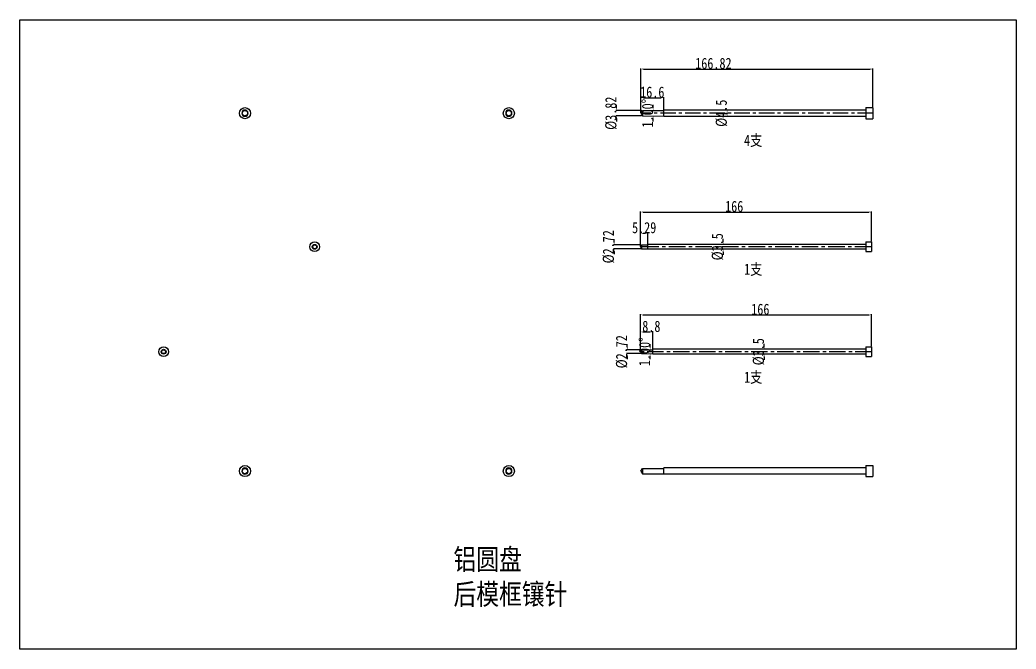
# Model space of a CAD drawing. Header units: millimetres. Extents: x 2673 to 5721, y -10743 to 3474.
# Drawn here: x 3628 to 4344, y -7804 to -7352 of the extents above; entities that cross this region are included whole.
import ezdxf

# ---------------------------------------------------------------- set-up
doc = ezdxf.new("R2010")
doc.units = ezdxf.units.MM
doc.header["$LTSCALE"] = 16.335
doc.header["$PDMODE"] = 3
doc.header["$PDSIZE"] = 0.3125
doc.linetypes.add('CENTER', pattern=[0.6, 0.375, -0.075, 0.075, -0.075])
doc.layers.get('0').update_dxf_attribs({"linetype": 'CONTINUOUS'})
doc.layers.get('Defpoints').update_dxf_attribs({"linetype": 'CONTINUOUS'})
doc.layers.add('dim', color=82, linetype='CONTINUOUS', lineweight=9)
doc.styles.get("Standard").update_dxf_attribs({"font": 'txt', "width": 0.8})
doc.dimstyles.new('ISO-25', dxfattribs={"dimtxt": 12, "dimasz": 8, "dimexe": 1.25, "dimexo": 0.625, "dimgap": 0, "dimtad": 1, "dimdsep": 46, "dimtxsty": 'Standard', "dimcen": 0, "dimclrd": 4, "dimclre": 4, "dimclrt": 6, "dimazin": 0, "dimtfac": 1, "dimtofl": 0, "dimtmove": 0, "dimatfit": 3, "dimfxl": 0, "dimarcsym": 0})

# ---------------------------------------------------------------- blocks, each defined once
blk = doc.blocks.new('*D892')
at = {"layer": 'Defpoints', "color": 0}
for p in [(4064.81, -7591.75), (4075.11, -7589.03), (4075.11, -7591.75)]:
    blk.add_point(p, dxfattribs=at)
at = {"layer": 'dim', "color": 4, "lineweight": -2}
for p, q in [((4064.81, -7587.03), (4064.81, -7585.03)), ((4074.61, -7589.03), (4064.31, -7589.03)), ((4074.61, -7591.75), (4064.31, -7591.75)), ((4064.81, -7593.75), (4064.81, -7595.75))]:
    blk.add_line(p, q, dxfattribs=at)
at = {"layer": 'dim', "color": 4}
for points in [[(4064.48, -7587.03), (4065.14, -7587.03), (4064.81, -7589.03)], [(4064.48, -7593.75), (4065.14, -7593.75), (4064.81, -7591.75)]]:
    blk.add_solid(points, dxfattribs=at)
at = {"layer": 'dim', "color": 6, "insert": (4060.81, -7590.39), "char_height": 8, "attachment_point": 5, "rotation": 90}
blk.add_mtext('%%c2.72', dxfattribs=at)
blk = doc.blocks.new('*D893')
at = {"layer": 'Defpoints', "color": 0}
for p in [(4075.11, -7589.03), (4075.11, -7591.75), (4081.24, -7590.86), (4083.09, -7588.96), (4083.09, -7591.82)]:
    blk.add_point(p, dxfattribs=at)
at = {"layer": 'dim', "color": 4, "lineweight": -2}
for start, end in [(1.20748, 1.91496), (358.08504, 358.79252)]:
    blk.add_arc((3919.27, -7590.39), 161.97, start, end, dxfattribs=at)
at = {"layer": 'dim', "color": 4}
for points in [[(4081.54, -7586.97), (4080.87, -7586.98), (4081.23, -7588.98)], [(4080.87, -7593.8), (4081.54, -7593.81), (4081.23, -7591.81)]]:
    blk.add_solid(points, dxfattribs=at)
at = {"layer": 'dim', "color": 6, "insert": (4077.24, -7590.39), "char_height": 8, "attachment_point": 5, "rotation": 90}
blk.add_mtext('1.00°', dxfattribs=at)
blk = doc.blocks.new('*D894')
at = {"layer": 'Defpoints', "color": 0}
for p in [(4083.09, -7576.18), (4074.29, -7590.39), (4083.09, -7589.8)]:
    blk.add_point(p, dxfattribs=at)
at = {"layer": 'dim', "color": 4, "lineweight": -2}
for p, q in [((4074.29, -7589.89), (4074.29, -7575.68)), ((4076.29, -7576.18), (4081.09, -7576.18)), ((4083.09, -7589.3), (4083.09, -7575.68))]:
    blk.add_line(p, q, dxfattribs=at)
at = {"layer": 'dim', "color": 4}
for points in [[(4076.29, -7575.84), (4076.29, -7576.51), (4074.29, -7576.18)], [(4081.09, -7575.84), (4081.09, -7576.51), (4083.09, -7576.18)]]:
    blk.add_solid(points, dxfattribs=at)
at = {"layer": 'dim', "color": 6, "insert": (4082.09, -7572.18), "char_height": 8, "attachment_point": 5}
blk.add_mtext('8.8', dxfattribs=at)
blk = doc.blocks.new('*D895')
at = {"layer": 'Defpoints', "color": 0}
for p in [(4240.29, -7563.92), (4240.29, -7586.89), (4074.29, -7589.77)]:
    blk.add_point(p, dxfattribs=at)
at = {"layer": 'dim', "color": 4, "lineweight": -2}
for p, q in [((4074.29, -7589.27), (4074.29, -7563.42)), ((4076.29, -7563.92), (4238.29, -7563.92)), ((4240.29, -7586.39), (4240.29, -7563.42))]:
    blk.add_line(p, q, dxfattribs=at)
at = {"layer": 'dim', "color": 4}
for points in [[(4076.29, -7563.59), (4076.29, -7564.25), (4074.29, -7563.92)], [(4238.29, -7563.59), (4238.29, -7564.25), (4240.29, -7563.92)]]:
    blk.add_solid(points, dxfattribs=at)
at = {"layer": 'dim', "color": 6, "insert": (4160.41, -7559.92), "char_height": 8, "attachment_point": 5}
blk.add_mtext('166', dxfattribs=at)
blk = doc.blocks.new('*D896')
at = {"layer": 'Defpoints', "color": 0}
for p in [(4163.16, -7588.64), (4163.16, -7592.14), (4163.16, -7592.14)]:
    blk.add_point(p, dxfattribs=at)
at = {"layer": 'dim', "color": 4, "lineweight": -2}
for p, q in [((4163.16, -7586.64), (4163.16, -7584.64)), ((4163.16, -7594.14), (4163.16, -7596.14))]:
    blk.add_line(p, q, dxfattribs=at)
at = {"layer": 'dim', "color": 4}
for points in [[(4162.82, -7586.64), (4163.49, -7586.64), (4163.16, -7588.64)], [(4162.82, -7594.14), (4163.49, -7594.14), (4163.16, -7592.14)]]:
    blk.add_solid(points, dxfattribs=at)
at = {"layer": 'dim', "color": 6, "insert": (4159.16, -7590.39), "char_height": 8, "attachment_point": 5, "rotation": 90}
blk.add_mtext('%%c3.5', dxfattribs=at)
blk = doc.blocks.new('*D897')
at = {"layer": 'Defpoints', "color": 0}
for p in [(4075.11, -7513.6), (4055.34, -7516.32), (4075.08, -7516.32)]:
    blk.add_point(p, dxfattribs=at)
at = {"layer": 'dim', "color": 4, "lineweight": -2}
for p, q in [((4074.61, -7513.6), (4054.84, -7513.6)), ((4055.34, -7511.6), (4055.34, -7509.6)), ((4074.58, -7516.32), (4054.84, -7516.32)), ((4055.34, -7518.32), (4055.34, -7520.32))]:
    blk.add_line(p, q, dxfattribs=at)
at = {"layer": 'dim', "color": 4}
for points in [[(4055, -7511.6), (4055.67, -7511.6), (4055.34, -7513.6)], [(4055, -7518.32), (4055.67, -7518.32), (4055.34, -7516.32)]]:
    blk.add_solid(points, dxfattribs=at)
at = {"layer": 'dim', "color": 6, "insert": (4051.34, -7514.96), "char_height": 8, "attachment_point": 5, "rotation": 90}
blk.add_mtext('%%c2.72', dxfattribs=at)
blk = doc.blocks.new('*D898')
at = {"layer": 'Defpoints', "color": 0}
for p in [(4079.58, -7505.25), (4074.29, -7514.96), (4079.58, -7514.96)]:
    blk.add_point(p, dxfattribs=at)
at = {"layer": 'dim', "color": 4, "lineweight": -2}
for p, q in [((4074.29, -7514.46), (4074.29, -7504.75)), ((4076.29, -7505.25), (4077.58, -7505.25)), ((4079.58, -7514.46), (4079.58, -7504.75))]:
    blk.add_line(p, q, dxfattribs=at)
at = {"layer": 'dim', "color": 4}
for points in [[(4076.29, -7504.91), (4076.29, -7505.58), (4074.29, -7505.25)], [(4077.58, -7504.91), (4077.58, -7505.58), (4079.58, -7505.25)]]:
    blk.add_solid(points, dxfattribs=at)
at = {"layer": 'dim', "color": 6, "insert": (4076.93, -7501.25), "char_height": 8, "attachment_point": 5}
blk.add_mtext('5.29', dxfattribs=at)
blk = doc.blocks.new('*D899')
at = {"layer": 'Defpoints', "color": 0}
for p in [(4240.29, -7489.99), (4074.29, -7514.96), (4240.29, -7511.46)]:
    blk.add_point(p, dxfattribs=at)
at = {"layer": 'dim', "color": 4, "lineweight": -2}
for p, q in [((4074.29, -7514.46), (4074.29, -7489.49)), ((4076.29, -7489.99), (4238.29, -7489.99)), ((4240.29, -7510.96), (4240.29, -7489.49))]:
    blk.add_line(p, q, dxfattribs=at)
at = {"layer": 'dim', "color": 4}
for points in [[(4076.29, -7489.66), (4076.29, -7490.32), (4074.29, -7489.99)], [(4238.29, -7489.66), (4238.29, -7490.32), (4240.29, -7489.99)]]:
    blk.add_solid(points, dxfattribs=at)
at = {"layer": 'dim', "color": 6, "insert": (4141.62, -7485.99), "char_height": 8, "attachment_point": 5}
blk.add_mtext('166', dxfattribs=at)
blk = doc.blocks.new('*D900')
at = {"layer": 'Defpoints', "color": 0}
for p in [(4133.66, -7513.21), (4133.66, -7516.71), (4133.66, -7516.71)]:
    blk.add_point(p, dxfattribs=at)
at = {"layer": 'dim', "color": 4, "lineweight": -2}
for p, q in [((4133.66, -7511.21), (4133.66, -7509.21)), ((4133.66, -7518.71), (4133.66, -7520.71))]:
    blk.add_line(p, q, dxfattribs=at)
at = {"layer": 'dim', "color": 4}
for points in [[(4133.33, -7511.21), (4133.99, -7511.21), (4133.66, -7513.21)], [(4133.33, -7518.71), (4133.99, -7518.71), (4133.66, -7516.71)]]:
    blk.add_solid(points, dxfattribs=at)
at = {"layer": 'dim', "color": 6, "insert": (4129.66, -7514.96), "char_height": 8, "attachment_point": 5, "rotation": 90}
blk.add_mtext('%%c3.5', dxfattribs=at)
blk = doc.blocks.new('*D901')
at = {"layer": 'Defpoints', "color": 0}
for p in [(4057.12, -7420.87), (4075.58, -7420.87), (4075.62, -7417.05)]:
    blk.add_point(p, dxfattribs=at)
at = {"layer": 'dim', "color": 4, "lineweight": -2}
for p, q in [((4057.12, -7415.05), (4057.12, -7413.05)), ((4075.12, -7417.05), (4056.62, -7417.05)), ((4075.09, -7420.87), (4056.62, -7420.87)), ((4057.12, -7422.87), (4057.12, -7424.87))]:
    blk.add_line(p, q, dxfattribs=at)
at = {"layer": 'dim', "color": 4}
for points in [[(4056.79, -7415.05), (4057.45, -7415.05), (4057.12, -7417.05)], [(4056.79, -7422.87), (4057.45, -7422.87), (4057.12, -7420.87)]]:
    blk.add_solid(points, dxfattribs=at)
at = {"layer": 'dim', "color": 6, "insert": (4053.12, -7418.96), "char_height": 8, "attachment_point": 5, "rotation": 90}
blk.add_mtext('%%c3.82', dxfattribs=at)
blk = doc.blocks.new('*D902')
at = {"layer": 'Defpoints', "color": 0}
for p in [(4091.07, -7407.84), (4074.47, -7418.96), (4091.07, -7418.96)]:
    blk.add_point(p, dxfattribs=at)
at = {"layer": 'dim', "color": 4, "lineweight": -2}
for p, q in [((4074.47, -7418.46), (4074.47, -7407.34)), ((4076.47, -7407.84), (4089.07, -7407.84)), ((4091.07, -7418.46), (4091.07, -7407.34))]:
    blk.add_line(p, q, dxfattribs=at)
at = {"layer": 'dim', "color": 4}
for points in [[(4076.47, -7407.51), (4076.47, -7408.18), (4074.47, -7407.84)], [(4089.07, -7407.51), (4089.07, -7408.18), (4091.07, -7407.84)]]:
    blk.add_solid(points, dxfattribs=at)
at = {"layer": 'dim', "color": 6, "insert": (4082.77, -7403.84), "char_height": 8, "attachment_point": 5}
blk.add_mtext('16.6', dxfattribs=at)
blk = doc.blocks.new('*D903')
at = {"layer": 'Defpoints', "color": 0}
for p in [(4241.29, -7387.22), (4241.29, -7414.96), (4074.47, -7418.96)]:
    blk.add_point(p, dxfattribs=at)
at = {"layer": 'dim', "color": 4, "lineweight": -2}
for p, q in [((4074.47, -7418.46), (4074.47, -7386.72)), ((4076.47, -7387.22), (4239.29, -7387.22)), ((4241.29, -7414.46), (4241.29, -7386.72))]:
    blk.add_line(p, q, dxfattribs=at)
at = {"layer": 'dim', "color": 4}
for points in [[(4076.47, -7386.89), (4076.47, -7387.56), (4074.47, -7387.22)], [(4239.29, -7386.89), (4239.29, -7387.56), (4241.29, -7387.22)]]:
    blk.add_solid(points, dxfattribs=at)
at = {"layer": 'dim', "color": 6, "insert": (4126.68, -7383.22), "char_height": 8, "attachment_point": 5}
blk.add_mtext('166.82', dxfattribs=at)
blk = doc.blocks.new('*D904')
at = {"layer": 'Defpoints', "color": 0}
for p in [(4136.51, -7416.71), (4136.51, -7421.21), (4136.51, -7421.21)]:
    blk.add_point(p, dxfattribs=at)
at = {"layer": 'dim', "color": 4, "lineweight": -2}
blk.add_line((4136.51, -7418.71), (4136.51, -7419.21), dxfattribs=at)
at = {"layer": 'dim', "color": 4}
for points in [[(4136.18, -7418.71), (4136.85, -7418.71), (4136.51, -7416.71)], [(4136.18, -7419.21), (4136.85, -7419.21), (4136.51, -7421.21)]]:
    blk.add_solid(points, dxfattribs=at)
at = {"layer": 'dim', "color": 6, "insert": (4132.51, -7418.96), "char_height": 8, "attachment_point": 5, "rotation": 90}
blk.add_mtext('%%c4.5', dxfattribs=at)
blk = doc.blocks.new('*D905')
at = {"layer": 'Defpoints', "color": 0}
for p in [(4075.62, -7417.05), (4075.62, -7420.87), (4083.38, -7419.62), (4091.07, -7416.92), (4091.07, -7421.01)]:
    blk.add_point(p, dxfattribs=at)
at = {"layer": 'dim', "color": 4, "lineweight": -2}
for start, end in [(1.00586, 1.51173), (358.48827, 358.99414)]:
    blk.add_arc((3856.86, -7418.96), 226.53, start, end, dxfattribs=at)
at = {"layer": 'dim', "color": 4}
for points in [[(4083.68, -7414.98), (4083.02, -7414.99), (4083.38, -7416.99)], [(4083.02, -7422.93), (4083.68, -7422.94), (4083.38, -7420.94)]]:
    blk.add_solid(points, dxfattribs=at)
at = {"layer": 'dim', "color": 6, "insert": (4079.38, -7418.96), "char_height": 8, "attachment_point": 5, "rotation": 90}
blk.add_mtext('1.00°', dxfattribs=at)

msp = doc.modelspace()

# ---------------------------------------------------------------- linework, layer by layer
at = {"color": 7, "linetype": 'Continuous'}
for p, q in [((4236.289, -7414.963), (4241.289, -7414.963)), ((4236.289, -7414.964), (4236.289, -7422.961)), ((4241.289, -7414.964), (4241.289, -7422.961)), ((4074.471, -7418.963), (4075.618, -7417.054)), ((4074.471, -7418.963), (4075.618, -7420.872)), ((4075.618, -7417.054), (4091.069, -7416.919)), ((4075.618, -7417.054), (4075.618, -7420.872)), ((4075.618, -7420.872), (4091.069, -7421.007)), ((4236.289, -7416.713), (4091.07, -7416.713)), ((4091.07, -7421.211), (4091.07, -7416.715)), ((4236.289, -7421.213), (4091.07, -7421.213)), ((4236.289, -7422.963), (4241.289, -7422.963)), ((4074.29, -7514.957), (4075.107, -7513.597)), ((4074.29, -7514.957), (4075.107, -7516.317)), ((4075.107, -7513.597), (4079.577, -7513.558)), ((4075.107, -7513.597), (4075.107, -7516.317)), ((4236.289, -7513.207), (4079.577, -7513.207)), ((4079.577, -7516.705), (4079.577, -7513.208)), ((4236.289, -7511.457), (4240.289, -7511.457)), ((4236.289, -7511.458), (4236.289, -7518.455)), ((4240.289, -7511.458), (4240.289, -7518.455)), ((4075.107, -7516.317), (4079.577, -7516.356)), ((4236.289, -7516.707), (4079.577, -7516.707)), ((4236.289, -7518.457), (4240.289, -7518.457)), ((4236.289, -7586.893), (4240.289, -7586.893)), ((4236.289, -7586.894), (4236.289, -7593.892)), ((4240.289, -7586.894), (4240.289, -7593.892)), ((4074.29, -7590.393), (4075.107, -7589.033)), ((4074.29, -7590.393), (4075.107, -7591.753)), ((4075.107, -7589.033), (4083.088, -7588.963)), ((4075.107, -7589.033), (4075.107, -7591.753)), ((4075.107, -7591.753), (4083.088, -7591.823)), ((4236.289, -7588.643), (4083.088, -7588.643)), ((4083.088, -7592.141), (4083.088, -7588.645)), ((4236.289, -7592.143), (4083.088, -7592.143)), ((4236.289, -7593.893), (4240.289, -7593.893)), ((4236.289, -7672.155), (4241.289, -7672.155)), ((4236.289, -7672.156), (4236.289, -7680.153)), ((4241.289, -7672.156), (4241.289, -7680.153)), ((4074.471, -7676.155), (4075.618, -7674.245)), ((4074.471, -7676.155), (4075.618, -7678.064)), ((4075.618, -7674.245), (4075.618, -7678.064)), ((4075.618, -7674.245), (4091.07, -7674.245)), ((4075.618, -7678.064), (4091.07, -7678.064)), ((4236.289, -7673.905), (4091.07, -7673.905)), ((4091.07, -7678.402), (4091.07, -7673.907)), ((4236.289, -7678.405), (4091.07, -7678.405)), ((4236.289, -7680.155), (4241.289, -7680.155))]:
    msp.add_line(p, q, dxfattribs=at)
at = {"color": 1, "linetype": 'CENTER', "ltscale": 1.80646}
msp.add_line((4241.289, -7418.963), (4074.471, -7418.963), dxfattribs=at)
at = {"color": 1, "linetype": 'CENTER', "ltscale": 1.949426}
msp.add_line((4240.289, -7514.957), (4074.29, -7514.957), dxfattribs=at)
at = {"color": 1, "linetype": 'CENTER', "ltscale": 1.905742}
msp.add_line((4240.289, -7590.393), (4074.29, -7590.393), dxfattribs=at)
msp.add_lwpolyline([(3628.355, -7351.923), (4344.177, -7351.923), (4344.177, -7804.082), (3628.355, -7804.082)], close=True)
at = {"color": 7, "linetype": 'Continuous'}
for centre, radius in [((3790.066, -7418.963), 4), ((3979.688, -7418.963), 4), ((3790.066, -7418.963), 1.909), ((3979.688, -7418.963), 1.909), ((3840.183, -7514.957), 3.5), ((3840.183, -7514.957), 1.75), ((3840.183, -7514.957), 1.36), ((3731.639, -7590.393), 3.5), ((3731.639, -7590.393), 1.75), ((3731.639, -7590.393), 1.36), ((3790.066, -7676.155), 4), ((3979.688, -7676.155), 4), ((3790.066, -7676.155), 1.909), ((3979.688, -7676.155), 1.909)]:
    msp.add_circle(centre, radius, dxfattribs=at)
for centre in [(3790.066, -7418.963), (3979.688, -7418.963), (3790.066, -7676.155), (3979.688, -7676.155)]:
    msp.add_arc(centre, 2.25, 0, 357.942623, dxfattribs=at)

# ---------------------------------------------------------------- texts
at = {"attachment_point": 1}
for s, insert, char_height, width in [('4{\\fSimSun|b0|i0|c134|p2;支}', (4148.714, -7434.455), 8, 49.32141), ('1{\\fSimSun|b0|i0|c134|p2;支}', (4148.714, -7527.098), 8, 49.32141), ('1{\\fSimSun|b0|i0|c134|p2;支}', (4148.714, -7604.681), 8, 49.32141), ('{\\fSimSun|b0|i0|c134|p2;铝圆盘\\P后模框镶针}', (3939.927, -7732.101), 15, 231.00041)]:
    msp.add_mtext(s, dxfattribs=dict(at, insert=insert, char_height=char_height, width=width))

# ---------------------------------------------------------------- dimensions: what is measured, and where the dimension line sits
at = {"layer": 'dim'}
for base, p1, p2, picture, middle in [((4241.289, -7387.222), (4074.471, -7418.963), (4241.289, -7414.964), '*D903', (4126.676, -7387.222)), ((4091.07, -7407.844), (4074.471, -7418.963), (4091.07, -7418.963), '*D902', (4082.77, -7407.844)), ((4240.289, -7489.99), (4074.29, -7514.957), (4240.289, -7511.458), '*D899', (4141.62, -7489.99)), ((4079.577, -7505.247), (4074.29, -7514.957), (4079.577, -7514.957), '*D898', (4076.933, -7505.247)), ((4240.289, -7563.921), (4074.29, -7589.768), (4240.289, -7586.893), '*D895', (4160.412, -7563.921)), ((4083.088, -7576.178), (4074.29, -7590.393), (4083.088, -7589.797), '*D894', (4082.088, -7576.178))]:
    dim = msp.add_linear_dim(base=base, p1=p1, p2=p2, dimstyle='ISO-25', override={"dimtxt": 8, "dimasz": 2, "dimexe": 0.49975, "dimexo": 0.49975, "dimfxl": 1.25}, dxfattribs=at)
    dim.commit()
    dim.dimension.update_dxf_attribs({"geometry": picture, "text_midpoint": middle, "dimtype": 160})
for base, p1, p2, picture, middle in [((4057.121, -7420.871), (4075.618, -7417.054), (4075.585, -7420.871), '*D901', (4057.121, -7418.963)), ((4136.513, -7421.213), (4136.513, -7416.713), (4136.513, -7421.213), '*D904', (4136.513, -7418.963)), ((4055.336, -7516.316), (4075.107, -7513.597), (4075.084, -7516.316), '*D897', (4055.336, -7514.956)), ((4133.661, -7516.707), (4133.661, -7513.207), (4133.661, -7516.707), '*D900', (4133.661, -7514.957)), ((4064.811, -7591.753), (4075.107, -7589.033), (4075.107, -7591.753), '*D892', (4064.811, -7590.393)), ((4163.156, -7592.143), (4163.156, -7588.643), (4163.156, -7592.143), '*D896', (4163.156, -7590.393))]:
    dim = msp.add_linear_dim(base=base, p1=p1, p2=p2, angle=90, text='%%c<>', dimstyle='ISO-25', override={"dimtxt": 8, "dimasz": 2, "dimexe": 0.49975, "dimexo": 0.49975, "dimfxl": 1.25}, dxfattribs=at)
    dim.commit()
    dim.dimension.update_dxf_attribs({"geometry": picture, "text_midpoint": middle, "dimtype": 160})
for base, line1, line2, picture, middle in [((4083.384, -7419.622), ((4075.618, -7420.872), (4091.069, -7421.007)), ((4075.618, -7417.054), (4091.069, -7416.919)), '*D905', (4083.385, -7418.963)), ((4081.2397, -7590.8642), ((4075.1073, -7591.753), (4083.0881, -7591.8227)), ((4075.1073, -7589.0331), (4083.0881, -7588.9634)), '*D893', (4081.2404, -7590.3931))]:
    dim = msp.add_angular_dim_2l(base=base, line1=line1, line2=line2, dimstyle='ISO-25', override={"dimtxt": 8, "dimasz": 2, "dimexe": 0.49975, "dimexo": 0.49975, "dimfxl": 1.25}, dxfattribs=at)
    dim.commit()
    dim.dimension.update_dxf_attribs({"geometry": picture, "text_midpoint": middle, "dimtype": 162})

doc.saveas('drawing.dxf')
